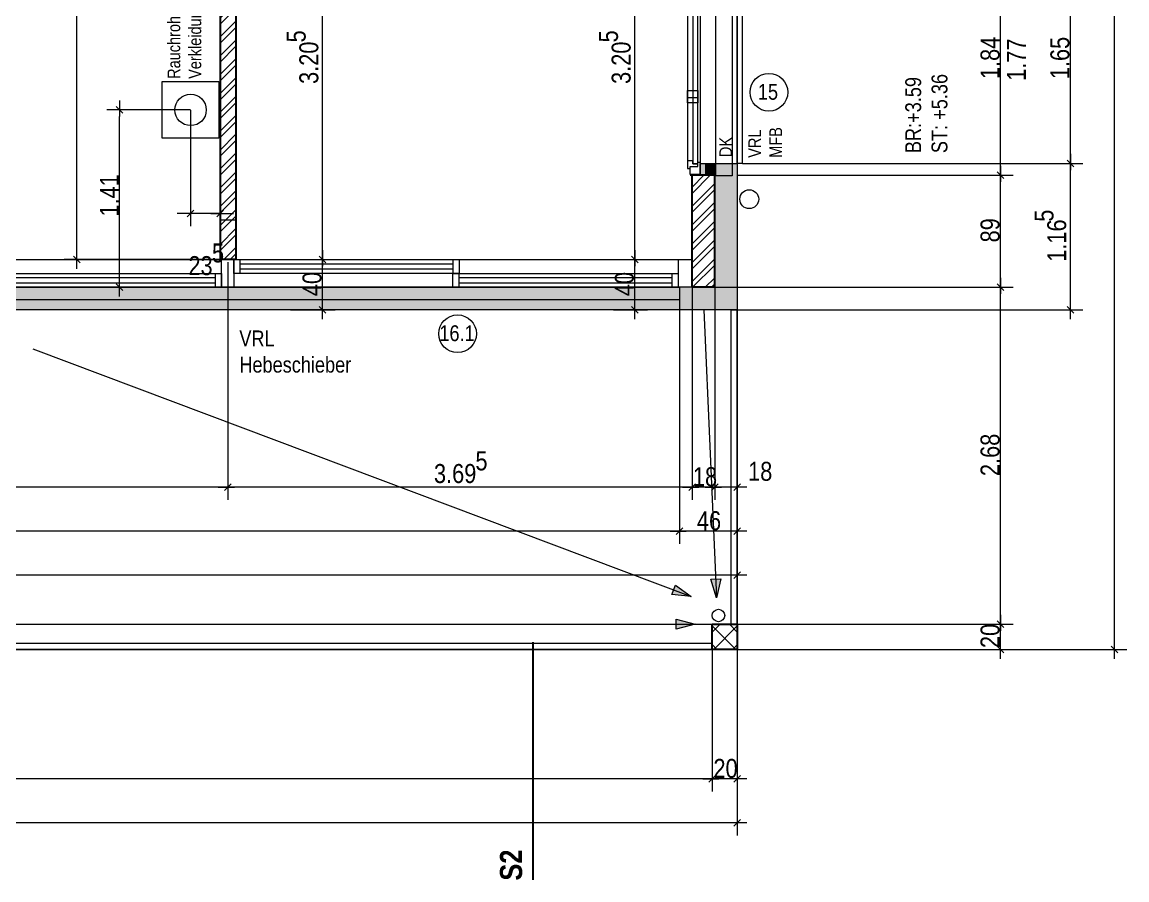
# Model space of a CAD drawing. Extents: x -1649 to 1175, y -800 to 936.
# Drawn here: x 232 to 1112, y -800 to -118 of the extents above; entities that cross this region are included whole.
import ezdxf
from ezdxf.lldxf.tags import DXFTag

# ---------------------------------------------------------------- set-up
doc = ezdxf.new("R2010")
doc.units = 0
doc.header["$LTSCALE"] = 5
doc.layers.get('0').update_dxf_attribs({"lineweight": 25})
doc.layers.get('Defpoints').update_dxf_attribs({"lineweight": 25})
for name, color, linetype, lineweight in [('Aufsicht-0.12', 7, 'Continuous', 13), ('B Wand-Beton', 7, 'Continuous', 25), ('B Wand-BN', 7, 'Continuous', 25), ('B Wand-Dämmung Polystirol Extr', 7, 'Continuous', 13), ('Bemaßung', 7, 'Continuous', 13), ('Fenster_Türen', 7, 'Continuous', 18), ('Text-Raumbez', 7, 'Continuous', 18), ('Text-Text', 7, 'Continuous', 13)]:
    doc.layers.add(name, color=color, linetype=linetype, lineweight=lineweight)
doc.layers.add('Inst-Sanitär-Meteor', color=7, linetype='Ohne Titel-10', lineweight=18, true_color=0x0000e6)
doc.styles.add('Arial Narrow', font='ARIALN.TTF')
doc.styles.get("Standard").update_dxf_attribs({"font": 'txt.shx'})
tags = doc.linetypes.add('Ohne Titel-10', pattern=[2.952576, 1.968384, -0.196838, 0.196838, -0.196838, 0.196838, -0.196838]).pattern_tags.tags
tags[14:15] = [DXFTag(74, 4), DXFTag(75, 0), DXFTag(340, '0'), DXFTag(46, 1.0), DXFTag(50, 0.0), DXFTag(44, 0.0), DXFTag(45, 0.0)]
tags[12:13] = [DXFTag(74, 4), DXFTag(75, 0), DXFTag(340, '0'), DXFTag(46, 1.0), DXFTag(50, 0.0), DXFTag(44, 0.0), DXFTag(45, 0.0)]
tags[10:11] = [DXFTag(74, 4), DXFTag(75, 0), DXFTag(340, '0'), DXFTag(46, 1.0), DXFTag(50, 0.0), DXFTag(44, 0.0), DXFTag(45, 0.0)]
tags[8:9] = [DXFTag(74, 4), DXFTag(75, 0), DXFTag(340, '0'), DXFTag(46, 1.0), DXFTag(50, 0.0), DXFTag(44, 0.0), DXFTag(45, 0.0)]
tags[6:7] = [DXFTag(74, 4), DXFTag(75, 0), DXFTag(340, '0'), DXFTag(46, 1.0), DXFTag(50, 0.0), DXFTag(44, 0.0), DXFTag(45, 0.0)]
tags[4:5] = [DXFTag(74, 4), DXFTag(75, 0), DXFTag(340, '0'), DXFTag(46, 1.0), DXFTag(50, 0.0), DXFTag(44, 0.0), DXFTag(45, 0.0)]
tags = doc.linetypes.add('Ohne Titel-6', pattern=[1.053696, 0.590515, -0.196838, 0.069504, -0.196838]).pattern_tags.tags
tags[10:11] = [DXFTag(74, 4), DXFTag(75, 0), DXFTag(340, '0'), DXFTag(46, 1.0), DXFTag(50, 0.0), DXFTag(44, 0.0), DXFTag(45, 0.0)]
tags[8:9] = [DXFTag(74, 4), DXFTag(75, 0), DXFTag(340, '0'), DXFTag(46, 1.0), DXFTag(50, 0.0), DXFTag(44, 0.0), DXFTag(45, 0.0)]
tags[6:7] = [DXFTag(74, 4), DXFTag(75, 0), DXFTag(340, '0'), DXFTag(46, 1.0), DXFTag(50, 0.0), DXFTag(44, 0.0), DXFTag(45, 0.0)]
tags[4:5] = [DXFTag(74, 4), DXFTag(75, 0), DXFTag(340, '0'), DXFTag(46, 1.0), DXFTag(50, 0.0), DXFTag(44, 0.0), DXFTag(45, 0.0)]
tags = doc.linetypes.add('VW-01 Strichlinie kurz', pattern=[0.393701, 0.19685, -0.19685]).pattern_tags.tags
tags[6:7] = [DXFTag(74, 4), DXFTag(75, 0), DXFTag(340, '0'), DXFTag(46, 1.0), DXFTag(50, 0.0), DXFTag(44, 0.0), DXFTag(45, 0.0)]
tags[4:5] = [DXFTag(74, 4), DXFTag(75, 0), DXFTag(340, '0'), DXFTag(46, 1.0), DXFTag(50, 0.0), DXFTag(44, 0.0), DXFTag(45, 0.0)]
pattern_1 = [(45, (0, 0), (0, 15), []), (45, (3e-16, 5), (0, 15), [])]

# ---------------------------------------------------------------- blocks, each defined once
blk = doc.blocks.new('Blockreferenz-A0I7O8OV98', base_point=(-348.42, -329))
at = {"color": 0, "linetype": 'ByBlock', "lineweight": -2}
for p, q in [((-348.42, -307), (765.58, -307)), ((-337.42, -307), (754.58, -307)), ((391.08, -307), (401.08, -307)), ((391.08, -329), (391.08, -307)), ((401.08, -307), (580.33, -307)), ((401.08, -318), (401.08, -307)), ((401.08, -307), (401.08, -329)), ((406.08, -307), (575.33, -307)), ((406.08, -318), (406.08, -307)), ((575.33, -307), (575.33, -318)), ((580.33, -307), (580.33, -318)), ((754.58, -307), (754.58, -329)), ((765.58, -307), (765.58, -329)), ((406.08, -310.3), (575.33, -310.3)), ((406.08, -314.7), (406.08, -310.3)), ((575.33, -314.7), (406.08, -314.7)), ((575.33, -310.3), (575.33, -314.7)), ((206.08, -318), (391.08, -318)), ((211.08, -318), (386.08, -318)), ((211.08, -321.3), (386.08, -321.3)), ((386.08, -318), (386.08, -329)), ((386.08, -321.3), (386.08, -325.7)), ((391.08, -318), (391.08, -329)), ((580.33, -318), (401.08, -318)), ((575.33, -318), (406.08, -318)), ((575.33, -318), (754.58, -318)), ((575.33, -329), (575.33, -318)), ((580.33, -318), (749.58, -318)), ((580.33, -329), (580.33, -318)), ((580.33, -321.3), (749.58, -321.3)), ((580.33, -325.7), (580.33, -321.3)), ((749.58, -318), (749.58, -329)), ((749.58, -321.3), (749.58, -325.7)), ((754.58, -318), (754.58, -329)), ((765.58, -329), (-348.42, -329)), ((754.58, -329), (-337.42, -329)), ((391.08, -329), (206.08, -329)), ((386.08, -325.7), (211.08, -325.7)), ((386.08, -329), (211.08, -329)), ((401.08, -329), (391.08, -329)), ((754.58, -329), (575.33, -329)), ((749.58, -325.7), (580.33, -325.7)), ((749.58, -329), (580.33, -329))]:
    blk.add_line(p, q, dxfattribs=at)
blk = doc.blocks.new('DWGOBJEKT-A0I7O8P398', base_point=(13.58, -498.03))
at = {"color": 0, "linetype": 'ByBlock', "lineweight": -2}
for p, q in [((396.08, -309.2), (396.08, -498.03)), ((21.08, -329.2), (21.08, -498.03)), ((13.58, -488.03), (26.38, -488.03)), ((390.78, -488.03), (26.38, -488.03)), ((403.58, -488.03), (390.78, -488.03))]:
    blk.add_line(p, q, dxfattribs=at)
at = {"color": 0, "linetype": 'ByBlock', "lineweight": 20}
for p, q in [((18.43, -490.68), (23.73, -485.38)), ((398.73, -485.38), (393.43, -490.68))]:
    blk.add_line(p, q, dxfattribs=at)
at = {"layer": 'Defpoints', "color": 0, "linetype": 'ByBlock'}
for p, q in [((396.08, -309), (396.08, -309)), ((21.08, -329), (21.08, -329)), ((21.08, -488.03), (21.08, -488.03))]:
    blk.add_line(p, q, dxfattribs=at)
at = {"color": 0, "linetype": 'ByBlock', "lineweight": -2, "insert": (192.44, -472.14), "char_height": 15.1102, "attachment_point": 1}
blk.add_mtext('{\\fArial Narrow;3.75}', dxfattribs=at)
blk = doc.blocks.new('DWGOBJEKT-A0I7O8P598', base_point=(388.58, -498.03))
at = {"color": 0, "linetype": 'ByBlock', "lineweight": -2}
for p, q in [((396.08, -309.2), (396.08, -498.03)), ((765.58, -329.2), (765.58, -498.03)), ((388.58, -488.03), (401.38, -488.03)), ((760.28, -488.03), (401.38, -488.03)), ((773.08, -488.03), (760.28, -488.03))]:
    blk.add_line(p, q, dxfattribs=at)
at = {"color": 0, "linetype": 'ByBlock', "lineweight": 20}
for p, q in [((393.43, -490.68), (398.73, -485.38)), ((768.23, -485.38), (762.93, -490.68))]:
    blk.add_line(p, q, dxfattribs=at)
at = {"layer": 'Defpoints', "color": 0, "linetype": 'ByBlock'}
for p, q in [((396.08, -309), (396.08, -309)), ((765.58, -329), (765.58, -329)), ((396.08, -488.03), (396.08, -488.03))]:
    blk.add_line(p, q, dxfattribs=at)
at = {"color": 0, "linetype": 'ByBlock', "lineweight": -2, "char_height": 15.1102, "attachment_point": 1}
for s, insert in [('{\\fArial Narrow;5}', (593.22, -459.55)), ('{\\fArial Narrow;3.69}', (560.23, -469.62))]:
    blk.add_mtext(s, dxfattribs=dict(at, insert=insert))
blk = doc.blocks.new('DWGOBJEKT-A0I7O8P798', base_point=(758.08, -498.03))
at = {"color": 0, "linetype": 'ByBlock', "lineweight": -2}
for p, q in [((765.58, -329.2), (765.58, -498.03)), ((783.58, -329.2), (783.58, -498.03)), ((758.08, -488.03), (770.88, -488.03)), ((778.28, -488.03), (770.88, -488.03)), ((791.08, -488.03), (778.28, -488.03))]:
    blk.add_line(p, q, dxfattribs=at)
at = {"color": 0, "linetype": 'ByBlock', "lineweight": 20}
for p, q in [((762.93, -490.68), (768.23, -485.38)), ((786.23, -485.38), (780.93, -490.68))]:
    blk.add_line(p, q, dxfattribs=at)
at = {"layer": 'Defpoints', "color": 0, "linetype": 'ByBlock'}
for p, q in [((765.58, -329), (765.58, -329)), ((783.58, -329), (783.58, -329)), ((765.58, -488.03), (765.58, -488.03))]:
    blk.add_line(p, q, dxfattribs=at)
at = {"color": 0, "linetype": 'ByBlock', "lineweight": -2, "insert": (766.27, -472.14), "char_height": 15.1102, "attachment_point": 1}
blk.add_mtext('{\\fArial Narrow;18}', dxfattribs=at)
blk = doc.blocks.new('DWGOBJEKT-A0I7O8P998', base_point=(776.08, -498.03))
at = {"color": 0, "linetype": 'ByBlock', "lineweight": -2}
for p, q in [((783.58, -329.2), (783.58, -498.03)), ((801.58, -347.2), (801.58, -498.03)), ((776.08, -488.03), (788.88, -488.03)), ((796.28, -488.03), (788.88, -488.03)), ((809.08, -488.03), (796.28, -488.03))]:
    blk.add_line(p, q, dxfattribs=at)
at = {"color": 0, "linetype": 'ByBlock', "lineweight": 20}
for p, q in [((780.93, -490.68), (786.23, -485.38)), ((804.23, -485.38), (798.93, -490.68))]:
    blk.add_line(p, q, dxfattribs=at)
at = {"layer": 'Defpoints', "color": 0, "linetype": 'ByBlock'}
for p, q in [((783.58, -329), (783.58, -329)), ((801.58, -347), (801.58, -347)), ((783.58, -488.03), (783.58, -488.03))]:
    blk.add_line(p, q, dxfattribs=at)
at = {"color": 0, "linetype": 'ByBlock', "lineweight": -2, "insert": (810.17, -467.86), "char_height": 15.1102, "attachment_point": 1}
blk.add_mtext('{\\fArial Narrow;18}', dxfattribs=at)
blk = doc.blocks.new('DWGOBJEKT-A0I7O8PD98', base_point=(-345.92, -533.03))
at = {"color": 0, "linetype": 'ByBlock', "lineweight": -2}
for p, q in [((755.58, -347.2), (755.58, -533.03)), ((750.28, -523.03), (-333.12, -523.03)), ((763.08, -523.03), (750.28, -523.03))]:
    blk.add_line(p, q, dxfattribs=at)
at = {"color": 0, "linetype": 'ByBlock', "lineweight": 20}
blk.add_line((758.23, -520.38), (752.93, -525.68), dxfattribs=at)
at = {"layer": 'Defpoints', "color": 0, "linetype": 'ByBlock'}
blk.add_line((755.58, -347), (755.58, -347), dxfattribs=at)
blk = doc.blocks.new('DWGOBJEKT-A0I7O8PF98', base_point=(748.08, -533.03))
at = {"color": 0, "linetype": 'ByBlock', "lineweight": -2}
for p, q in [((755.58, -347.2), (755.58, -533.03)), ((801.58, -347.2), (801.58, -533.03)), ((748.08, -523.03), (760.88, -523.03)), ((796.28, -523.03), (760.88, -523.03)), ((809.08, -523.03), (796.28, -523.03))]:
    blk.add_line(p, q, dxfattribs=at)
at = {"color": 0, "linetype": 'ByBlock', "lineweight": 20}
for p, q in [((752.93, -525.68), (758.23, -520.38)), ((804.23, -520.38), (798.93, -525.68))]:
    blk.add_line(p, q, dxfattribs=at)
at = {"layer": 'Defpoints', "color": 0, "linetype": 'ByBlock'}
for p, q in [((755.58, -347), (755.58, -347)), ((801.58, -347), (801.58, -347)), ((755.58, -523.03), (755.58, -523.03))]:
    blk.add_line(p, q, dxfattribs=at)
at = {"color": 0, "linetype": 'ByBlock', "lineweight": -2, "insert": (769.45, -507.14), "char_height": 15.1102, "attachment_point": 1}
blk.add_mtext('{\\fArial Narrow;46}', dxfattribs=at)
blk = doc.blocks.new('DWGOBJEKT-A0I7O8PH98', base_point=(-391.92, -568.03))
at = {"color": 0, "linetype": 'ByBlock', "lineweight": -2}
for p, q in [((801.58, -347.2), (801.58, -568.03)), ((796.28, -558.03), (-379.12, -558.03)), ((809.08, -558.03), (796.28, -558.03))]:
    blk.add_line(p, q, dxfattribs=at)
at = {"color": 0, "linetype": 'ByBlock', "lineweight": 20}
blk.add_line((804.23, -555.38), (798.93, -560.68), dxfattribs=at)
at = {"layer": 'Defpoints', "color": 0, "linetype": 'ByBlock'}
blk.add_line((801.58, -347), (801.58, -347), dxfattribs=at)
blk = doc.blocks.new('DWGOBJEKT-A0I7O8PZ98', base_point=(-371.92, -730))
at = {"color": 0, "linetype": 'ByBlock', "lineweight": -2}
for p, q in [((781.58, -617.2), (781.58, -730)), ((776.28, -720), (-359.12, -720)), ((789.08, -720), (776.28, -720))]:
    blk.add_line(p, q, dxfattribs=at)
at = {"color": 0, "linetype": 'ByBlock', "lineweight": 20}
blk.add_line((784.23, -717.35), (778.93, -722.65), dxfattribs=at)
at = {"layer": 'Defpoints', "color": 0, "linetype": 'ByBlock'}
blk.add_line((781.58, -617), (781.58, -617), dxfattribs=at)
blk = doc.blocks.new('DWGOBJEKT-A0I7O8Q198', base_point=(774.08, -730))
at = {"color": 0, "linetype": 'ByBlock', "lineweight": -2}
for p, q in [((781.58, -617.2), (781.58, -730)), ((801.58, -617.2), (801.58, -730)), ((774.08, -720), (786.88, -720)), ((796.28, -720), (786.88, -720)), ((809.08, -720), (796.28, -720))]:
    blk.add_line(p, q, dxfattribs=at)
at = {"color": 0, "linetype": 'ByBlock', "lineweight": 20}
for p, q in [((778.93, -722.65), (784.23, -717.35)), ((804.23, -717.35), (798.93, -722.65))]:
    blk.add_line(p, q, dxfattribs=at)
at = {"layer": 'Defpoints', "color": 0, "linetype": 'ByBlock'}
for p, q in [((781.58, -617), (781.58, -617)), ((801.58, -617), (801.58, -617)), ((781.58, -720), (781.58, -720))]:
    blk.add_line(p, q, dxfattribs=at)
at = {"color": 0, "linetype": 'ByBlock', "lineweight": -2, "insert": (782.6, -704.11), "char_height": 15.1102, "attachment_point": 1}
blk.add_mtext('{\\fArial Narrow;20}', dxfattribs=at)
blk = doc.blocks.new('DWGOBJEKT-A0I7O8Q398', base_point=(-391.92, -765))
at = {"color": 0, "linetype": 'ByBlock', "lineweight": -2}
for p, q in [((801.58, -617.2), (801.58, -765)), ((796.28, -755), (-379.12, -755)), ((809.08, -755), (796.28, -755))]:
    blk.add_line(p, q, dxfattribs=at)
at = {"color": 0, "linetype": 'ByBlock', "lineweight": 20}
blk.add_line((804.23, -752.35), (798.93, -757.65), dxfattribs=at)
at = {"layer": 'Defpoints', "color": 0, "linetype": 'ByBlock'}
blk.add_line((801.58, -617), (801.58, -617), dxfattribs=at)
blk = doc.blocks.new('DWGOBJEKT-A0I7O8Q798', base_point=(805.58, -238))
at = {"color": 0, "linetype": 'ByBlock', "lineweight": -2}
for p, q in [((1066.58, -58), (1066.58, -70.8)), ((805.78, -65.5), (1076.58, -65.5)), ((1066.58, -225.2), (1066.58, -70.8)), ((1066.58, -238), (1066.58, -225.2)), ((805.78, -230.5), (1076.58, -230.5))]:
    blk.add_line(p, q, dxfattribs=at)
at = {"color": 0, "linetype": 'ByBlock', "lineweight": 20}
for p, q in [((1063.93, -62.85), (1069.23, -68.15)), ((1069.23, -233.15), (1063.93, -227.85))]:
    blk.add_line(p, q, dxfattribs=at)
at = {"layer": 'Defpoints', "color": 0, "linetype": 'ByBlock'}
for p, q in [((805.58, -65.5), (805.58, -65.5)), ((1066.58, -65.5), (1066.58, -65.5)), ((805.58, -230.5), (805.58, -230.5))]:
    blk.add_line(p, q, dxfattribs=at)
at = {"color": 0, "linetype": 'ByBlock', "lineweight": -2, "insert": (1050.69, -163.56), "char_height": 15.1102, "attachment_point": 1, "rotation": 90}
blk.add_mtext('{\\fArial Narrow;1.65}', dxfattribs=at)
blk = doc.blocks.new('DWGOBJEKT-A0I7O8Q998', base_point=(801.58, -354.5))
at = {"color": 0, "linetype": 'ByBlock', "lineweight": 20}
for p, q in [((1063.93, -227.85), (1069.23, -233.15)), ((1069.23, -349.65), (1063.93, -344.35))]:
    blk.add_line(p, q, dxfattribs=at)
at = {"color": 0, "linetype": 'ByBlock', "lineweight": -2}
for p, q in [((1066.58, -223), (1066.58, -235.8)), ((805.78, -230.5), (1076.58, -230.5)), ((1066.58, -341.7), (1066.58, -235.8)), ((1066.58, -354.5), (1066.58, -341.7)), ((801.78, -347), (1076.58, -347))]:
    blk.add_line(p, q, dxfattribs=at)
at = {"layer": 'Defpoints', "color": 0, "linetype": 'ByBlock'}
for p, q in [((805.58, -230.5), (805.58, -230.5)), ((1066.58, -230.5), (1066.58, -230.5)), ((801.58, -347), (801.58, -347))]:
    blk.add_line(p, q, dxfattribs=at)
at = {"color": 0, "linetype": 'ByBlock', "lineweight": -2, "char_height": 15.1102, "attachment_point": 1, "rotation": 90}
for s, insert in [('{\\fArial Narrow;5}', (1038.1, -276.93)), ('{\\fArial Narrow;1.16}', (1048.17, -308.78))]:
    blk.add_mtext(s, dxfattribs=dict(at, insert=insert))
blk = doc.blocks.new('DWGOBJEKT-A0I7O8QB98', base_point=(801.58, -624.5))
at = {"color": 0, "linetype": 'ByBlock', "lineweight": 20}
for p, q in [((1098.93, 625.65), (1104.23, 620.35)), ((1104.23, -619.65), (1098.93, -614.35))]:
    blk.add_line(p, q, dxfattribs=at)
at = {"color": 0, "linetype": 'ByBlock', "lineweight": -2}
for p, q in [((1101.58, 630.5), (1101.58, 617.7)), ((801.78, 623), (1111.58, 623)), ((1101.58, -611.7), (1101.58, 617.7)), ((1101.58, -624.5), (1101.58, -611.7)), ((801.78, -617), (1111.58, -617))]:
    blk.add_line(p, q, dxfattribs=at)
at = {"layer": 'Defpoints', "color": 0, "linetype": 'ByBlock'}
for p, q in [((801.58, 623), (801.58, 623)), ((1101.58, 623), (1101.58, 623)), ((801.58, -617), (801.58, -617))]:
    blk.add_line(p, q, dxfattribs=at)
at = {"color": 0, "linetype": 'ByBlock', "lineweight": -2, "insert": (1085.69, -17.33), "char_height": 15.1102, "attachment_point": 1, "rotation": 90}
blk.add_mtext('{\\fArial Narrow;12.40}', dxfattribs=at)
blk = doc.blocks.new('Blockreferenz-A0I7O8R798', base_point=(811.75, -189))
at = {"color": 0, "linetype": 'ByBlock', "lineweight": -2}
blk.add_circle((826.75, -174), 15, dxfattribs=at)
at = {"layer": 'Text-Text', "color": 0, "linetype": 'ByBlock', "insert": (817.96, -167.31), "char_height": 12.5918, "attachment_point": 1}
blk.add_mtext('{\\fArial Narrow;15}', dxfattribs=at)
blk = doc.blocks.new('Blockreferenz-A0I7O8R998', base_point=(564, -381))
at = {"color": 0, "linetype": 'ByBlock', "lineweight": -2}
blk.add_circle((579, -366), 15, dxfattribs=at)
at = {"layer": 'Text-Text', "color": 0, "linetype": 'ByBlock', "insert": (564.52, -359.31), "char_height": 12.5918, "attachment_point": 1}
blk.add_mtext('{\\fArial Narrow;16.1}', dxfattribs=at)
blk = doc.blocks.new('DWGOBJEKT-A0I7O8TL98', base_point=(691.52, -314.5))
at = {"color": 0, "linetype": 'ByBlock', "lineweight": -2}
for p, q in [((720, 21), (720, 8.2)), ((698.03, 13.5), (730, 13.5)), ((720, -301.7), (720, 8.2)), ((703.2, -307), (730, -307)), ((720, -314.5), (720, -301.7))]:
    blk.add_line(p, q, dxfattribs=at)
at = {"color": 0, "linetype": 'ByBlock', "lineweight": 20}
for p, q in [((717.35, 16.15), (722.65, 10.85)), ((722.65, -309.65), (717.35, -304.35))]:
    blk.add_line(p, q, dxfattribs=at)
at = {"layer": 'Defpoints', "color": 0, "linetype": 'ByBlock'}
for p, q in [((697.83, 13.5), (697.83, 13.5)), ((720, 13.5), (720, 13.5)), ((703, -307), (703, -307))]:
    blk.add_line(p, q, dxfattribs=at)
at = {"color": 0, "linetype": 'ByBlock', "lineweight": -2, "char_height": 15.1102, "attachment_point": 1, "rotation": 90}
for s, insert in [('{\\fArial Narrow;5}', (691.52, -134.35)), ('{\\fArial Narrow;3.20}', (701.59, -167.35))]:
    blk.add_mtext(s, dxfattribs=dict(at, insert=insert))
blk = doc.blocks.new('DWGOBJEKT-A0I7O8TN98', base_point=(703, -354.5))
at = {"color": 0, "linetype": 'ByBlock', "lineweight": -2}
for p, q in [((703.2, -307), (730, -307)), ((720, -299.5), (720, -312.3)), ((720, -341.7), (720, -312.3)), ((720, -354.5), (720, -341.7)), ((703.2, -347), (730, -347))]:
    blk.add_line(p, q, dxfattribs=at)
at = {"color": 0, "linetype": 'ByBlock', "lineweight": 20}
for p, q in [((717.35, -304.35), (722.65, -309.65)), ((722.65, -349.65), (717.35, -344.35))]:
    blk.add_line(p, q, dxfattribs=at)
at = {"layer": 'Defpoints', "color": 0, "linetype": 'ByBlock'}
for p, q in [((703, -307), (703, -307)), ((720, -307), (720, -307)), ((703, -347), (703, -347))]:
    blk.add_line(p, q, dxfattribs=at)
at = {"color": 0, "linetype": 'ByBlock', "lineweight": -2, "insert": (704.11, -336.13), "char_height": 15.1102, "attachment_point": 1, "rotation": 90}
blk.add_mtext('{\\fArial Narrow;40}', dxfattribs=at)
blk = doc.blocks.new('DWGOBJEKT-A0I7O8U398', base_point=(443.02, -314.5))
at = {"color": 0, "linetype": 'ByBlock', "lineweight": -2}
for p, q in [((471.5, 21), (471.5, 8.2)), ((494.38, 13.5), (461.5, 13.5)), ((471.5, -301.7), (471.5, 8.2)), ((446.09, -307), (481.5, -307)), ((471.5, -314.5), (471.5, -301.7))]:
    blk.add_line(p, q, dxfattribs=at)
at = {"color": 0, "linetype": 'ByBlock', "lineweight": 20}
for p, q in [((468.85, 16.15), (474.15, 10.85)), ((474.15, -309.65), (468.85, -304.35))]:
    blk.add_line(p, q, dxfattribs=at)
at = {"layer": 'Defpoints', "color": 0, "linetype": 'ByBlock'}
for p, q in [((471.5, 13.5), (471.5, 13.5)), ((494.58, 13.5), (494.58, 13.5)), ((445.89, -307), (445.89, -307))]:
    blk.add_line(p, q, dxfattribs=at)
at = {"color": 0, "linetype": 'ByBlock', "lineweight": -2, "char_height": 15.1102, "attachment_point": 1, "rotation": 90}
for s, insert in [('{\\fArial Narrow;5}', (443.02, -134.35)), ('{\\fArial Narrow;3.20}', (453.09, -167.35))]:
    blk.add_mtext(s, dxfattribs=dict(at, insert=insert))
blk = doc.blocks.new('DWGOBJEKT-A0I7O8U598', base_point=(445.89, -354.5))
at = {"color": 0, "linetype": 'ByBlock', "lineweight": -2}
for p, q in [((446.09, -307), (481.5, -307)), ((471.5, -299.5), (471.5, -312.3)), ((471.5, -341.7), (471.5, -312.3)), ((471.5, -354.5), (471.5, -341.7)), ((446.09, -347), (481.5, -347))]:
    blk.add_line(p, q, dxfattribs=at)
at = {"color": 0, "linetype": 'ByBlock', "lineweight": 20}
for p, q in [((468.85, -304.35), (474.15, -309.65)), ((474.15, -349.65), (468.85, -344.35))]:
    blk.add_line(p, q, dxfattribs=at)
at = {"layer": 'Defpoints', "color": 0, "linetype": 'ByBlock'}
for p, q in [((445.89, -307), (445.89, -307)), ((471.5, -307), (471.5, -307)), ((445.89, -347), (445.89, -347))]:
    blk.add_line(p, q, dxfattribs=at)
at = {"color": 0, "linetype": 'ByBlock', "lineweight": -2, "insert": (455.61, -336.13), "char_height": 15.1102, "attachment_point": 1, "rotation": 90}
blk.add_mtext('{\\fArial Narrow;40}', dxfattribs=at)
blk = doc.blocks.new('DWGOBJEKT-A0I7O8UR98', base_point=(294.36, -336.5))
at = {"color": 0, "linetype": 'ByBlock', "lineweight": -2}
for p, q in [((310, -180.5), (310, -193.3)), ((366.38, -188), (300, -188)), ((310, -323.7), (310, -193.3)), ((310, -336.5), (310, -323.7)), ((366.38, -329), (300, -329))]:
    blk.add_line(p, q, dxfattribs=at)
at = {"color": 0, "linetype": 'ByBlock', "lineweight": 20}
for p, q in [((307.35, -185.35), (312.65, -190.65)), ((312.65, -331.65), (307.35, -326.35))]:
    blk.add_line(p, q, dxfattribs=at)
at = {"layer": 'Defpoints', "color": 0, "linetype": 'ByBlock'}
for p, q in [((310, -188), (310, -188)), ((366.58, -188), (366.58, -188)), ((366.58, -329), (366.58, -329))]:
    blk.add_line(p, q, dxfattribs=at)
at = {"color": 0, "linetype": 'ByBlock', "lineweight": -2, "insert": (294.36, -272.81), "char_height": 15.1102, "attachment_point": 1, "rotation": 90}
blk.add_mtext('{\\fArial Narrow;1.41}', dxfattribs=at)
blk = doc.blocks.new('DWGOBJEKT-A0I7O8UT98', base_point=(355.97, -319.38))
at = {"color": 0, "linetype": 'ByBlock', "lineweight": -2}
for p, q in [((366.58, -188.2), (366.58, -280.5)), ((390.08, -188.7), (390.08, -280.5)), ((361.28, -270.5), (355.97, -270.5)), ((374.08, -270.5), (361.28, -270.5)), ((390.08, -270.5), (366.58, -270.5)), ((382.58, -270.5), (395.38, -270.5)), ((395.38, -270.5), (400.68, -270.5))]:
    blk.add_line(p, q, dxfattribs=at)
at = {"color": 0, "linetype": 'ByBlock', "lineweight": 20}
for p, q in [((369.23, -267.85), (363.93, -273.15)), ((387.43, -273.15), (392.73, -267.85))]:
    blk.add_line(p, q, dxfattribs=at)
at = {"layer": 'Defpoints', "color": 0, "linetype": 'ByBlock'}
for p, q in [((366.58, -188), (366.58, -188)), ((390.08, -188.5), (390.08, -188.5)), ((366.58, -270.5), (366.58, -270.5))]:
    blk.add_line(p, q, dxfattribs=at)
at = {"color": 0, "linetype": 'ByBlock', "lineweight": -2, "char_height": 15.1102, "attachment_point": 1}
for s, insert in [('{\\fArial Narrow;5}', (383.61, -294.2)), ('{\\fArial Narrow;23}', (364.84, -304.27))]:
    blk.add_mtext(s, dxfattribs=dict(at, insert=insert))
blk = doc.blocks.new('DWGOBJEKT-A0I7O8V398', base_point=(260.39, -314.5))
at = {"color": 0, "linetype": 'ByBlock', "lineweight": 20}
for p, q in [((273.35, 169.65), (278.65, 164.35)), ((278.65, -309.65), (273.35, -304.35))]:
    blk.add_line(p, q, dxfattribs=at)
at = {"color": 0, "linetype": 'ByBlock', "lineweight": -2}
for p, q in [((276, 174.5), (276, 161.7)), ((390.88, 167), (266, 167)), ((276, -301.7), (276, 161.7)), ((389.88, -307), (266, -307)), ((276, -314.5), (276, -301.7))]:
    blk.add_line(p, q, dxfattribs=at)
at = {"layer": 'Defpoints', "color": 0, "linetype": 'ByBlock'}
for p, q in [((276, 167), (276, 167)), ((391.08, 167), (391.08, 167)), ((390.08, -307), (390.08, -307))]:
    blk.add_line(p, q, dxfattribs=at)
at = {"color": 0, "linetype": 'ByBlock', "lineweight": -2, "insert": (260.39, -86.32), "char_height": 15.1102, "attachment_point": 1, "rotation": 90}
blk.add_mtext('{\\fArial Narrow;4.74}', dxfattribs=at)
blk = doc.blocks.new('Blockreferenz-A0I7O8V798', base_point=(609.13, -800.92))
at = {"color": 0, "linetype": 'Ohne Titel-6', "lineweight": 25}
for p, q in [((635.5, 623), (635.5, 769.5)), ((639.09, -800.31), (639.09, -611.31))]:
    blk.add_line(p, q, dxfattribs=at)
at = {"color": 0, "linetype": 'ByBlock', "lineweight": -2, "char_height": 17.6286, "attachment_point": 1, "rotation": 90}
for insert in [(609.13, 747.77), (612.72, -800.92)]:
    blk.add_mtext('{\\fArial Narrow|b1|i0;S2}', dxfattribs=dict(at, insert=insert))
blk = doc.blocks.new('DWGOBJEKT-A0I7O8W998', base_point=(801.58, -247.5))
at = {"color": 0, "linetype": 'ByBlock', "lineweight": -2}
for p, q in [((1011, -48.5), (1011, -61.3)), ((801.78, -56), (1021, -56)), ((1011, -234.7), (1011, -61.3)), ((1011, -247.5), (1011, -234.7)), ((801.78, -240), (1021, -240))]:
    blk.add_line(p, q, dxfattribs=at)
at = {"color": 0, "linetype": 'ByBlock', "lineweight": 20}
for p, q in [((1008.35, -53.35), (1013.65, -58.65)), ((1013.65, -242.65), (1008.35, -237.35))]:
    blk.add_line(p, q, dxfattribs=at)
at = {"layer": 'Defpoints', "color": 0, "linetype": 'ByBlock'}
for p, q in [((801.58, -56), (801.58, -56)), ((1011, -56), (1011, -56)), ((801.58, -240), (801.58, -240))]:
    blk.add_line(p, q, dxfattribs=at)
at = {"color": 0, "linetype": 'ByBlock', "lineweight": -2, "insert": (995.11, -163.49), "char_height": 15.1102, "attachment_point": 1, "rotation": 90}
blk.add_mtext('{\\fArial Narrow;1.84}', dxfattribs=at)
blk = doc.blocks.new('DWGOBJEKT-A0I7O8WB98', base_point=(783.58, -336.5))
at = {"color": 0, "linetype": 'ByBlock', "lineweight": 20}
for p, q in [((1008.35, -237.35), (1013.65, -242.65)), ((1013.65, -331.65), (1008.35, -326.35))]:
    blk.add_line(p, q, dxfattribs=at)
at = {"color": 0, "linetype": 'ByBlock', "lineweight": -2}
for p, q in [((1011, -232.5), (1011, -245.3)), ((801.78, -240), (1021, -240)), ((1011, -323.7), (1011, -245.3)), ((1011, -336.5), (1011, -323.7)), ((783.78, -329), (1021, -329))]:
    blk.add_line(p, q, dxfattribs=at)
at = {"layer": 'Defpoints', "color": 0, "linetype": 'ByBlock'}
for p, q in [((801.58, -240), (801.58, -240)), ((1011, -240), (1011, -240)), ((783.58, -329), (783.58, -329))]:
    blk.add_line(p, q, dxfattribs=at)
at = {"color": 0, "linetype": 'ByBlock', "lineweight": -2, "insert": (995.11, -293.39), "char_height": 15.1102, "attachment_point": 1, "rotation": 90}
blk.add_mtext('{\\fArial Narrow;89}', dxfattribs=at)
blk = doc.blocks.new('DWGOBJEKT-A0I7O8WD98', base_point=(783.58, -604.5))
at = {"color": 0, "linetype": 'ByBlock', "lineweight": -2}
for p, q in [((1011, -321.5), (1011, -334.3)), ((783.78, -329), (1021, -329)), ((1011, -591.7), (1011, -334.3)), ((801.78, -597), (1021, -597)), ((1011, -604.5), (1011, -591.7))]:
    blk.add_line(p, q, dxfattribs=at)
at = {"color": 0, "linetype": 'ByBlock', "lineweight": 20}
for p, q in [((1008.35, -326.35), (1013.65, -331.65)), ((1013.65, -599.65), (1008.35, -594.35))]:
    blk.add_line(p, q, dxfattribs=at)
at = {"layer": 'Defpoints', "color": 0, "linetype": 'ByBlock'}
for p, q in [((783.58, -329), (783.58, -329)), ((1011, -329), (1011, -329)), ((801.58, -597), (801.58, -597))]:
    blk.add_line(p, q, dxfattribs=at)
at = {"color": 0, "linetype": 'ByBlock', "lineweight": -2, "insert": (995.11, -479.21), "char_height": 15.1102, "attachment_point": 1, "rotation": 90}
blk.add_mtext('{\\fArial Narrow;2.68}', dxfattribs=at)
blk = doc.blocks.new('DWGOBJEKT-A0I7O8WF98', base_point=(801.58, -624.5))
at = {"color": 0, "linetype": 'ByBlock', "lineweight": -2}
for p, q in [((801.78, -597), (1021, -597)), ((1011, -589.5), (1011, -602.3)), ((1011, -611.7), (1011, -602.3)), ((1011, -624.5), (1011, -611.7)), ((801.78, -617), (1021, -617))]:
    blk.add_line(p, q, dxfattribs=at)
at = {"color": 0, "linetype": 'ByBlock', "lineweight": 20}
for p, q in [((1008.35, -594.35), (1013.65, -599.65)), ((1013.65, -619.65), (1008.35, -614.35))]:
    blk.add_line(p, q, dxfattribs=at)
at = {"layer": 'Defpoints', "color": 0, "linetype": 'ByBlock'}
for p, q in [((801.58, -597), (801.58, -597)), ((1011, -597), (1011, -597)), ((801.58, -617), (801.58, -617))]:
    blk.add_line(p, q, dxfattribs=at)
at = {"color": 0, "linetype": 'ByBlock', "lineweight": -2, "insert": (995.11, -615.98), "char_height": 15.1102, "attachment_point": 1, "rotation": 90}
blk.add_mtext('{\\fArial Narrow;20}', dxfattribs=at)
blk = doc.blocks.new('Blockreferenz-A0I7O8XN98', base_point=(762.08, -240))
at = {"color": 0, "linetype": 'ByBlock', "lineweight": -2}
for p, q in [((762.08, -67.5), (762.08, -61.5)), ((762.08, -61.5), (764.08, -61.5)), ((764.08, -56), (772.08, -56)), ((772.08, -56.5), (764.08, -56.5)), ((764.08, -56.5), (764.08, -63)), ((764.08, -61.5), (764.08, -63)), ((772.08, -66.5), (772.08, -56.5)), ((762.08, -66.5), (762.08, -228.5)), ((766.08, -67.5), (762.08, -67.5)), ((764.08, -63), (770.18, -63)), ((764.08, -63), (770.18, -63)), ((770.18, -65), (766.08, -65)), ((766.08, -65), (766.08, -231)), ((770.18, -65), (766.08, -65)), ((766.08, -65), (766.08, -67.5)), ((770.18, -63), (770.18, -65)), ((770.18, -63), (770.18, -66.5)), ((770.18, -231), (770.18, -65)), ((770.18, -66.5), (772.08, -66.5)), ((772.08, -65.5), (781.18, -65.5)), ((762.08, -228.5), (762.08, -234.5)), ((766.08, -228.5), (762.08, -228.5)), ((766.08, -231), (766.08, -228.5)), ((762.08, -234.5), (764.08, -234.5)), ((764.08, -234.5), (764.08, -233)), ((764.08, -233), (770.18, -233)), ((764.08, -239.5), (764.08, -233)), ((764.08, -233), (770.18, -233)), ((766.08, -231), (770.18, -231)), ((770.18, -231), (766.08, -231)), ((770.18, -233), (770.18, -229.5)), ((770.18, -229.5), (772.08, -229.5)), ((770.18, -233), (770.18, -231)), ((772.08, -229.5), (772.08, -239.5)), ((772.08, -230.5), (778.78, -230.5)), ((772.08, -239.5), (764.08, -239.5)), ((764.08, -240), (772.08, -240))]:
    blk.add_line(p, q, dxfattribs=at)
at = {"color": 0, "linetype": 'ByBlock', "lineweight": 5}
blk.add_line((772.08, -65.5), (772.08, -229.5), dxfattribs=at)

msp = doc.modelspace()

# ---------------------------------------------------------------- hatches: boundary and pattern name
at = {"layer": 'Aufsicht-0.12', "linetype": 'Continuous', "lineweight": 0, "true_color": 0x0000ff}
for points in [[(788.49, -560.87), (785, -576), (780.46, -561.15)], [(752.44, -565.87), (765, -575), (749.56, -573.38)], [(753, -592.98), (768, -597), (753, -601.02)]]:
    msp.add_hatch(color=5, dxfattribs=at).paths.add_polyline_path(points)
at = {"layer": 'B Wand-Beton', "linetype": 'Continuous', "lineweight": 9}
h = msp.add_hatch(dxfattribs=at)
h.set_pattern_fill('Beton', style=0, pattern_type=2)
h.set_pattern_definition([(315, (2e-16, 3.333), (0, 15), []), (45, (6e-16, 10), (0, 15), [])])
h.paths.add_polyline_path([(781.58, -597), (801.58, -597), (801.58, -617), (781.58, -617)])
at = {"layer": 'B Wand-BN', "linetype": 'Continuous', "lineweight": 9}
h = msp.add_hatch(dxfattribs=at)
h.set_pattern_fill('BN', style=0, pattern_type=2)
h.set_pattern_definition(pattern_1)
h.paths.add_polyline_path([(390.08, 167), (402.58, 167), (402.58, -307), (390.08, -307)])
h = msp.add_hatch(dxfattribs=at)
h.set_pattern_fill('BN', style=0, pattern_type=2)
h.set_pattern_definition(pattern_1)
h.paths.add_polyline_path([(783.58, -329), (765.58, -329), (765.58, -240), (783.58, -240)])
at = {"layer": 'B Wand-Dämmung Polystirol Extr', "linetype": 'Continuous', "lineweight": 0, "true_color": 0xa6caf0}
for points in [[(772.08, -240), (772.08, -230.5), (783.58, -230.5), (783.58, -240)], [(776.58, -230.5), (783.58, -230.5), (783.58, -240), (776.58, -240)]]:
    msp.add_hatch(color=151, dxfattribs=at).paths.add_polyline_path(points)

# ---------------------------------------------------------------- linework, layer by layer
at = {"layer": 'Aufsicht-0.12', "color": 5, "true_color": 0x0000ff}
for p, q in [((775, -347), (785, -576)), ((241, -378), (765, -575)), ((208.58, -597), (768, -597))]:
    msp.add_line(p, q, dxfattribs=at)
at = {"layer": 'Aufsicht-0.12'}
msp.add_line((-364.42, -597), (781.58, -597), dxfattribs=at)
for points in [[(-338.42, -329), (755.58, -329), (755.58, -339), (-338.42, -339)], [(796.58, -347), (801.58, -347), (801.58, -597), (796.58, -597)], [(-364.42, -612), (781.58, -612), (781.58, -617), (-364.42, -617)]]:
    msp.add_lwpolyline(points, close=True, dxfattribs=at)
at = {"layer": 'Aufsicht-0.12', "color": 5, "lineweight": 5, "true_color": 0x0000ff}
for points in [[(788.49, -560.87), (785, -576), (780.46, -561.15)], [(752.44, -565.87), (765, -575), (749.56, -573.38)], [(753, -592.98), (768, -597), (753, -601.02)]]:
    msp.add_lwpolyline(points, close=True, dxfattribs=at)
at = {"layer": 'Aufsicht-0.12'}
msp.add_circle((786.58, -590.1), 5, dxfattribs=at)
at = {"layer": 'B Wand-Beton', "linetype": 'Continuous', "lineweight": 18}
msp.add_lwpolyline([(-384.42, -347), (-384.42, -617), (801.58, -617), (801.58, -347)], dxfattribs=at)
at = {"layer": 'B Wand-Beton', "linetype": 'Continuous'}
msp.add_lwpolyline([(781.58, -597), (801.58, -597), (801.58, -617), (781.58, -617)], close=True, dxfattribs=at)
at = {"layer": 'B Wand-BN'}
for p, q in [((390.08, 167), (390.08, -307)), ((402.58, 167), (402.58, -307)), ((783.58, -240), (765.58, -240)), ((765.58, -329), (765.58, -240)), ((783.58, -329), (783.58, -240)), ((402.58, -307), (390.08, -307)), ((783.58, -329), (765.58, -329))]:
    msp.add_line(p, q, dxfattribs=at)
at = {"layer": 'B Wand-Dämmung Polystirol Extr', "linetype": 'VW-01 Strichlinie kurz'}
msp.add_line((801.58, -95.5), (801.58, -230.5), dxfattribs=at)
at = {"layer": 'B Wand-Dämmung Polystirol Extr'}
for p, q in [((783.58, -230.5), (783.58, -329)), ((783.58, -230.5), (801.58, -230.5)), ((801.58, -230.5), (801.58, -347)), ((783.58, -329), (-366.42, -329)), ((801.58, -347), (-384.42, -347))]:
    msp.add_line(p, q, dxfattribs=at)
for points in [[(772.08, -240), (772.08, -230.5), (783.58, -230.5), (783.58, -240)], [(776.58, -230.5), (783.58, -230.5), (783.58, -240), (776.58, -240)]]:
    msp.add_lwpolyline(points, close=True, dxfattribs=at)
at = {"layer": 'B Wand-Dämmung Polystirol Extr', "color": 151, "true_color": 0xa6caf0}
for points in [[(783.58, -230.5), (801.58, -230.5), (783.58, -329), (801.58, -347)], [(783.58, -329), (801.58, -347), (-366.42, -329), (-384.42, -347)]]:
    msp.add_solid(points, dxfattribs=at)
at = {"layer": 'Fenster_Türen', "linetype": 'VW-01 Strichlinie kurz'}
msp.add_line((801.58, -230.5), (801.58, -65.5), dxfattribs=at)
at = {"layer": 'Fenster_Türen', "linetype": 'Continuous'}
msp.add_line((770.18, -178.5), (762.08, -178.5), dxfattribs=at)
at = {"layer": 'Fenster_Türen'}
for p, q in [((776.58, -230.5), (785.68, -230.5)), ((769.98, -240), (776.58, -240))]:
    msp.add_line(p, q, dxfattribs=at)
at = {"layer": 'Fenster_Türen', "linetype": 'Ohne Titel-6'}
msp.add_lwpolyline([(784.58, -55.5), (797.58, -55.5), (797.58, -240.5), (784.58, -240.5)], close=True, dxfattribs=at)
at = {"layer": 'Fenster_Türen'}
msp.add_lwpolyline([(801.58, -65.5), (805.58, -65.5), (805.58, -230.5), (801.58, -230.5)], dxfattribs=at)
for points in [[(344.08, -165.5), (389.08, -165.5), (389.08, -210.5), (344.08, -210.5)], [(390.08, -275.5), (402.58, -275.5), (402.58, -307), (390.08, -307)], [(-338.42, -329), (755.58, -329), (755.58, -347), (-338.42, -347)]]:
    msp.add_lwpolyline(points, close=True, dxfattribs=at)
at = {"layer": 'Fenster_Türen', "linetype": 'Continuous'}
msp.add_lwpolyline([(762.08, -182.5), (762.08, -172.5), (770.18, -172.5), (770.18, -182.5)], close=True, dxfattribs=at)
at = {"layer": 'Fenster_Türen'}
msp.add_circle((366.58, -188), 12.5, dxfattribs=at)
at = {"layer": 'Inst-Sanitär-Meteor', "color": 7}
msp.add_circle((811.08, -259), 7.5, dxfattribs=at)

# ---------------------------------------------------------------- block references
at = {"layer": 'Bemaßung'}
for name, p in [('DWGOBJEKT-A0I7O8QB98', (801.58, -624.5)), ('DWGOBJEKT-A0I7O8V398', (260.39, -314.5)), ('DWGOBJEKT-A0I7O8U398', (443.02, -314.5)), ('DWGOBJEKT-A0I7O8TL98', (691.52, -314.5)), ('DWGOBJEKT-A0I7O8W998', (801.58, -247.5)), ('DWGOBJEKT-A0I7O8Q798', (805.58, -238)), ('DWGOBJEKT-A0I7O8UR98', (294.36, -336.5)), ('DWGOBJEKT-A0I7O8UT98', (355.97, -319.38)), ('DWGOBJEKT-A0I7O8Q998', (801.58, -354.5)), ('DWGOBJEKT-A0I7O8WB98', (783.58, -336.5)), ('DWGOBJEKT-A0I7O8U598', (445.89, -354.5)), ('DWGOBJEKT-A0I7O8TN98', (703, -354.5)), ('DWGOBJEKT-A0I7O8P398', (13.58, -498.03)), ('DWGOBJEKT-A0I7O8P598', (388.58, -498.03)), ('DWGOBJEKT-A0I7O8WD98', (783.58, -604.5)), ('DWGOBJEKT-A0I7O8P798', (758.08, -498.03)), ('DWGOBJEKT-A0I7O8P998', (776.08, -498.03)), ('DWGOBJEKT-A0I7O8PH98', (-391.92, -568.03)), ('DWGOBJEKT-A0I7O8PD98', (-345.92, -533.03)), ('DWGOBJEKT-A0I7O8PF98', (748.08, -533.03)), ('DWGOBJEKT-A0I7O8WF98', (801.58, -624.5)), ('DWGOBJEKT-A0I7O8Q398', (-391.92, -765)), ('DWGOBJEKT-A0I7O8PZ98', (-371.92, -730)), ('DWGOBJEKT-A0I7O8Q198', (774.08, -730))]:
    msp.add_blockref(name, p, dxfattribs=at)
at = {"layer": 'Fenster_Türen', "color": 7}
for name, p in [('Blockreferenz-A0I7O8XN98', (762.08, -240)), ('Blockreferenz-A0I7O8R798', (811.75, -189)), ('Blockreferenz-A0I7O8OV98', (-348.42, -329)), ('Blockreferenz-A0I7O8R998', (564, -381))]:
    msp.add_blockref(name, p, dxfattribs=at)
at = {"layer": 'Text-Text', "color": 7}
msp.add_blockref('Blockreferenz-A0I7O8V798', (609.13, -800.92), dxfattribs=at)

# ---------------------------------------------------------------- texts
at = {"layer": 'Bemaßung', "insert": (1016.07, -164.89), "char_height": 15.11, "attachment_point": 1, "rotation": 90, "line_spacing_factor": 0.995764, "style": 'Arial Narrow'}
msp.add_mtext('1.77', dxfattribs=at)
at = {"layer": 'Text-Raumbez', "insert": (348.21, -163.31), "char_height": 10.0735, "attachment_point": 1, "rotation": 90, "line_spacing_factor": 0.995764, "style": 'Arial Narrow'}
msp.add_mtext('Rauchrohr Cheminée \\PVerkleidung', dxfattribs=at)
at = {"layer": 'Text-Raumbez', "color": 7, "insert": (935.25, -222.37), "char_height": 12.592, "attachment_point": 1, "rotation": 90, "line_spacing_factor": 0.995764, "style": 'Arial Narrow'}
msp.add_mtext('BR:+3.59 \\PST: +5.36', dxfattribs=at)
at = {"layer": 'Text-Text', "char_height": 10.073, "attachment_point": 1, "rotation": 90, "line_spacing_factor": 0.995764, "style": 'Arial Narrow'}
for s, insert in [('DK', (787.3, -225.5)), ('VRL\\PMFB', (810.4, -226.06))]:
    msp.add_mtext(s, dxfattribs=dict(at, insert=insert))
at = {"layer": 'Text-Text', "insert": (405.38, -363.41), "char_height": 12.5918, "attachment_point": 1, "line_spacing_factor": 0.995764, "style": 'Arial Narrow'}
msp.add_mtext('VRL\\PHebeschieber', dxfattribs=at)

doc.saveas('drawing.dxf')
